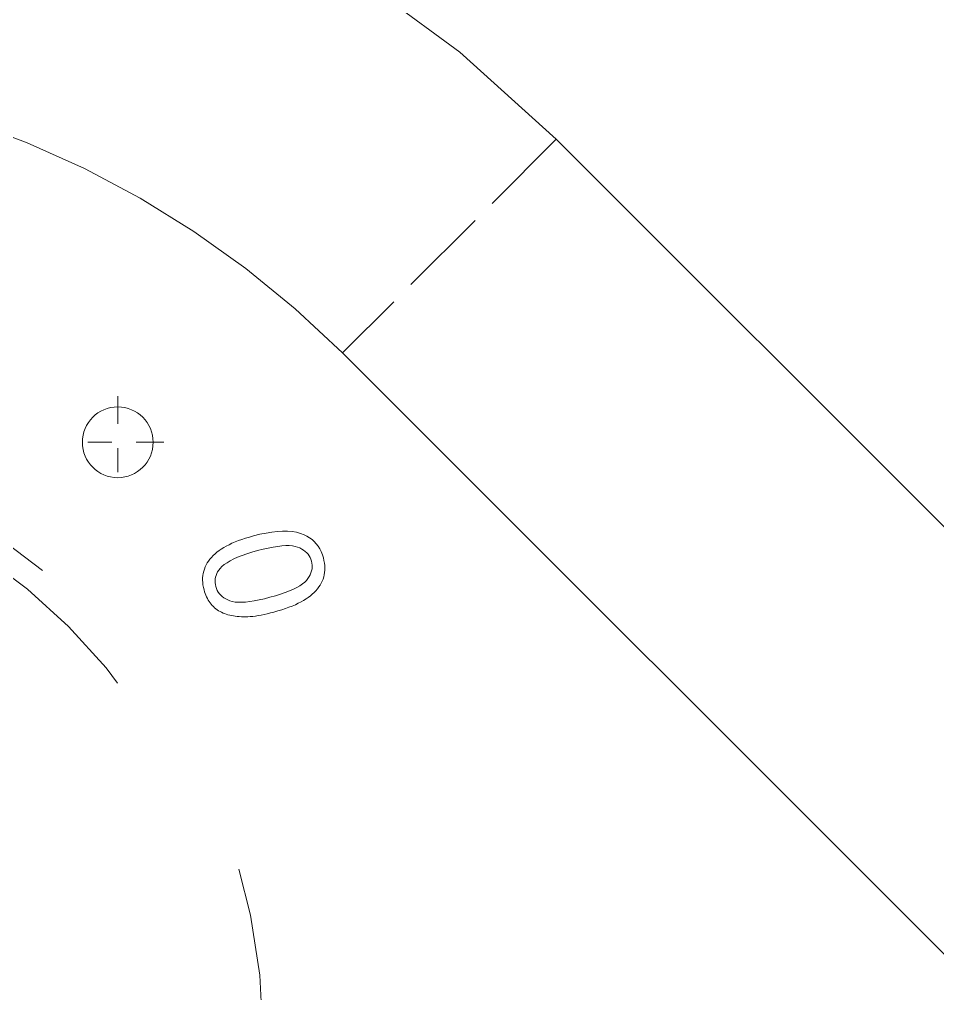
# Model space of a CAD drawing. Extents: x 23 to 587, y 4 to 413.
# Drawn here: x 221.905 to 225.698, y 101.995 to 106.023 of the extents above; entities that cross this region are included whole.
import ezdxf

# ---------------------------------------------------------------- set-up
doc = ezdxf.new("R2010")
doc.units = 0
doc.linetypes.add('DASHDOT', pattern=[18.5, 12, -3, 0.5, -3])
doc.linetypes.add('DASHED', pattern=[15, 12, -3])
doc.layers.get('0').update_dxf_attribs({"lineweight": 13})

# ---------------------------------------------------------------- blocks, each defined once
blk = doc.blocks.new('BLOCK404')
at = {"color": 7, "linetype": 'DASHDOT', "lineweight": 13, "ltscale": 0.0190216064453125}
for p, q in [((234.1900787353516, 98.2796630859375), (234.1900787353516, 97.518798828125)), ((234.5705108642578, 97.89923095703125), (233.8096466064453, 97.89923095703125))]:
    blk.add_line(p, q, dxfattribs=at)
blk = doc.blocks.new('BLOCK424')
at = {"color": 7, "linetype": 'DASHED', "lineweight": 13, "ltscale": 0.06250000000000051}
blk.add_line((237.8146515357464, 100.4055622911215), (236.04688458278, 98.63779533815512), dxfattribs=at)
at = {"color": 7, "linetype": 'DASHED', "lineweight": 13}
for p, q in [((237.8146515357463, 100.4055622911215), (259.3852132337233, 78.83500059314449)), ((236.04688458278, 98.63779533815512), (254.7037388322724, 79.98094108866269))]:
    blk.add_line(p, q, dxfattribs=at)
at = {"color": 7, "linetype": 'DASHED', "lineweight": 13, "ltscale": 0.001293063846307851}
blk.add_line((235.4159415486004, 97.1489827258853), (235.3652908748702, 97.13850742981882), dxfattribs=at)
at = {"color": 7, "linetype": 'DASHED', "lineweight": 13, "ltscale": 0.001218581991752057}
blk.add_line((235.4640605663087, 97.1567588076611), (235.4159415486004, 97.1489827258853), dxfattribs=at)
at = {"color": 7, "linetype": 'DASHED', "lineweight": 13, "ltscale": 0.001147132595049781}
blk.add_line((235.5096639004466, 97.16183788439918), (235.4640605663087, 97.1567588076611), dxfattribs=at)
at = {"color": 7, "linetype": 'DASHED', "lineweight": 13, "ltscale": 0.001078783048451833}
blk.add_line((235.5527528500883, 97.16415715233856), (235.5096639004466, 97.16183788439918), dxfattribs=at)
at = {"color": 7, "linetype": 'DASHED', "lineweight": 13, "ltscale": 0.00101458737671986}
blk.add_line((235.5933343290186, 97.16375262813625), (235.5527528500883, 97.16415715233856), dxfattribs=at)
at = {"color": 7, "linetype": 'DASHED', "lineweight": 13, "ltscale": 0.0009543982741108209}
blk.add_line((235.6313837036394, 97.16064669897246), (235.5933343290186, 97.16375262813627), dxfattribs=at)
at = {"color": 7, "linetype": 'DASHED', "lineweight": 13, "ltscale": 0.0009000998114783917}
blk.add_line((235.6669116362993, 97.1548111635296), (235.6313837036394, 97.16064669897246), dxfattribs=at)
at = {"color": 7, "linetype": 'DASHED', "lineweight": 13, "ltscale": 0.0008527631225174828}
blk.add_line((235.6999304252154, 97.1462503523811), (235.6669116362993, 97.1548111635296), dxfattribs=at)
at = {"color": 7, "linetype": 'DASHED', "lineweight": 13, "ltscale": 0.0007033133250015546}
blk.add_line((235.1598908531139, 97.07503522954589), (235.1340274751715, 97.06396612414345), dxfattribs=at)
at = {"color": 7, "linetype": 'DASHED', "lineweight": 13, "ltscale": 0.0007359027691383683}
blk.add_line((235.187292081886, 97.08578963695763), (235.1598908531139, 97.07503522954588), dxfattribs=at)
at = {"color": 7, "linetype": 'DASHED', "lineweight": 13, "ltscale": 0.00076823934828301}
blk.add_line((235.2162179716748, 97.09616266033188), (235.187292081886, 97.08578963695763), dxfattribs=at)
at = {"color": 7, "linetype": 'DASHED', "lineweight": 13, "ltscale": 0.0008012586056481474}
blk.add_line((235.2466517685929, 97.106212962325), (235.2162179716748, 97.09616266033191), dxfattribs=at)
at = {"color": 7, "linetype": 'DASHED', "lineweight": 13, "ltscale": 0.000835476063766322}
blk.add_line((235.2786304738053, 97.11591836380774), (235.2466517685929, 97.106212962325), dxfattribs=at)
at = {"color": 7, "linetype": 'DASHED', "lineweight": 13, "ltscale": 0.0008694234131019759}
blk.add_line((235.3121255578249, 97.12527329087942), (235.2786304738052, 97.11591836380774), dxfattribs=at)
at = {"color": 7, "linetype": 'DASHED', "lineweight": 13, "ltscale": 0.00136969279630498}
blk.add_line((235.3652908748702, 97.13850742981884), (235.3121255578249, 97.12527329087942), dxfattribs=at)
at = {"color": 7, "linetype": 'DASHED', "lineweight": 13, "ltscale": 0.0008129839428001583}
blk.add_line((235.7304268062449, 97.13495967613449), (235.6999304252154, 97.14625035238112), dxfattribs=at)
at = {"color": 7, "linetype": 'DASHED', "lineweight": 13, "ltscale": 0.000652468869467403}
blk.add_line((235.753885561149, 97.1235215023579), (235.7304268062449, 97.13495967613449), dxfattribs=at)
at = {"color": 7, "linetype": 'DASHED', "lineweight": 13, "ltscale": 0.0006364627640324096}
blk.add_line((235.7756640614082, 97.11033693992822), (235.753885561149, 97.12352150235792), dxfattribs=at)
at = {"color": 7, "linetype": 'DASHED', "lineweight": 13, "ltscale": 0.0006259160936180023}
blk.add_line((235.7957620482032, 97.09540695477122), (235.7756640614082, 97.1103369399282), dxfattribs=at)
at = {"color": 7, "linetype": 'DASHED', "lineweight": 13, "ltscale": 0.0006204596975211999}
blk.add_line((235.8141705322178, 97.0787612317686), (235.7957620482032, 97.09540695477122), dxfattribs=at)
at = {"color": 7, "linetype": 'DASHED', "lineweight": 13, "ltscale": 0.0006217256333190277}
blk.add_line((235.8309142164007, 97.06037326121749), (235.8141705322178, 97.07876123176858), dxfattribs=at)
at = {"color": 7, "linetype": 'DASHED', "lineweight": 13, "ltscale": 0.0005296462835001445}
blk.add_line((235.0101152861885, 96.98997614221727), (234.9939647083657, 96.97626486463312), dxfattribs=at)
at = {"color": 7, "linetype": 'DASHED', "lineweight": 13, "ltscale": 0.0005452196850812798}
blk.add_line((235.0274067193265, 97.00326634718314), (235.0101152861885, 96.98997614221727), dxfattribs=at)
at = {"color": 7, "linetype": 'DASHED', "lineweight": 13, "ltscale": 0.0005616079170565221}
blk.add_line((235.0458225870406, 97.01613107960699), (235.0274067193265, 97.00326634718314), dxfattribs=at)
at = {"color": 7, "linetype": 'DASHED', "lineweight": 13, "ltscale": 0.000584350229422417}
blk.add_line((235.0655930756612, 97.02859992416857), (235.0458225870405, 97.01613107960698), dxfattribs=at)
at = {"color": 7, "linetype": 'DASHED', "lineweight": 13, "ltscale": 0.0006125310629879531}
blk.add_line((235.086871212592, 97.0407470132748), (235.0655930756612, 97.02859992416856), dxfattribs=at)
at = {"color": 7, "linetype": 'DASHED', "lineweight": 13, "ltscale": 0.0006418190306660488}
blk.add_line((235.1096877923201, 97.05251537588443), (235.086871212592, 97.04074701327481), dxfattribs=at)
at = {"color": 7, "linetype": 'DASHED', "lineweight": 13, "ltscale": 0.0006724673769974187}
blk.add_line((235.1340274751715, 97.06396612414345), (235.10968779232, 97.05251537588443), dxfattribs=at)
at = {"color": 7, "linetype": 'DASHED', "lineweight": 13, "ltscale": 0.00111605383298717}
blk.add_line((235.2562858608943, 96.97704619813422), (235.2988781401461, 96.99041854277303), dxfattribs=at)
at = {"color": 7, "linetype": 'DASHED', "lineweight": 13, "ltscale": 0.001192582334945974}
blk.add_line((235.2988781401461, 96.99041854277303), (235.3447861919454, 97.00338214493419), dxfattribs=at)
at = {"color": 7, "linetype": 'DASHED', "lineweight": 13, "ltscale": 0.001190263019778302}
blk.add_line((235.3447861919454, 97.00338214493419), (235.3909208789847, 97.01514447216098), dxfattribs=at)
at = {"color": 7, "linetype": 'DASHED', "lineweight": 13, "ltscale": 0.001108254036761638}
blk.add_line((235.3909208789847, 97.01514447216098), (235.4341578745245, 97.02492840964507), dxfattribs=at)
at = {"color": 7, "linetype": 'DASHED', "lineweight": 13, "ltscale": 0.001027905460451167}
blk.add_line((235.4341578745244, 97.02492840964507), (235.4745188400559, 97.03277289040338), dxfattribs=at)
at = {"color": 7, "linetype": 'DASHED', "lineweight": 13, "ltscale": 0.0009483614764426369}
blk.add_line((235.4745188400559, 97.03277289040341), (235.5119960853372, 97.03864479555637), dxfattribs=at)
at = {"color": 7, "linetype": 'DASHED', "lineweight": 13, "ltscale": 0.0008703185910911803}
blk.add_line((235.5119960853372, 97.03864479555637), (235.5465898691874, 97.0425431591782), dxfattribs=at)
at = {"color": 7, "linetype": 'DASHED', "lineweight": 13, "ltscale": 0.0007942121855173904}
blk.add_line((235.5465898691874, 97.04254315917821), (235.5782999327874, 97.04446894719472), dxfattribs=at)
at = {"color": 7, "linetype": 'DASHED', "lineweight": 13, "ltscale": 0.0007206725539386489}
blk.add_line((235.5782999327874, 97.0444689471947), (235.6071267937753, 97.04442022775419), dxfattribs=at)
at = {"color": 7, "linetype": 'DASHED', "lineweight": 13, "ltscale": 0.0006506401160577681}
blk.add_line((235.6071267937753, 97.04442022775419), (235.63307640001, 97.0424327586947), dxfattribs=at)
at = {"color": 7, "linetype": 'DASHED', "lineweight": 13, "ltscale": 0.0005847538028952604}
blk.add_line((235.63307640001, 97.0424327586947), (235.6561280559262, 97.03846786581835), dxfattribs=at)
at = {"color": 7, "linetype": 'DASHED', "lineweight": 13, "ltscale": 0.000525628766930473}
blk.add_line((235.6561280559262, 97.03846786581835), (235.6762972163371, 97.03252969022986), dxfattribs=at)
at = {"color": 7, "linetype": 'DASHED', "lineweight": 13, "ltscale": 0.000486451159546721}
blk.add_line((235.6762972163371, 97.03252969022986), (235.6943053979601, 97.02515941454772), dxfattribs=at)
at = {"color": 7, "linetype": 'DASHED', "lineweight": 13, "ltscale": 0.0004641730718443858}
blk.add_line((235.6943053979601, 97.0251594145477), (235.7108873036809, 97.01680650920467), dxfattribs=at)
at = {"color": 7, "linetype": 'DASHED', "lineweight": 13, "ltscale": 0.0004435931046589682}
blk.add_line((235.7108873036808, 97.01680650920468), (235.7260336110345, 97.00756372166245), dxfattribs=at)
at = {"color": 7, "linetype": 'DASHED', "lineweight": 13, "ltscale": 0.000427500913740923}
blk.add_line((235.7260336110345, 97.00756372166246), (235.7397369629276, 96.99733487046147), dxfattribs=at)
at = {"color": 7, "linetype": 'DASHED', "lineweight": 13, "ltscale": 0.0004146033782431579}
blk.add_line((235.7397369629276, 96.99733487046147), (235.752013964589, 96.98618548625389), dxfattribs=at)
at = {"color": 7, "linetype": 'DASHED', "lineweight": 13, "ltscale": 0.000406198025136046}
blk.add_line((235.752013964589, 96.9861854862539), (235.7628547351059, 96.97408289844802), dxfattribs=at)
at = {"color": 7, "linetype": 'DASHED', "lineweight": 13, "ltscale": 0.0006284674041862971}
blk.add_line((235.8459619323061, 97.04023572683444), (235.8309142164007, 97.06037326121749), dxfattribs=at)
at = {"color": 7, "linetype": 'DASHED', "lineweight": 13, "ltscale": 0.0006404293115760943}
blk.add_line((235.8593356002445, 97.01838659571041), (235.8459619323061, 97.04023572683445), dxfattribs=at)
at = {"color": 7, "linetype": 'DASHED', "lineweight": 13, "ltscale": 0.0006583523315828734}
blk.add_line((235.8710290135377, 96.99479107593328), (235.8593356002444, 97.01838659571041), dxfattribs=at)
at = {"color": 7, "linetype": 'DASHED', "lineweight": 13, "ltscale": 0.0006811853317930578}
blk.add_line((235.8810419133669, 96.96945013342885), (235.8710290135377, 96.99479107593326), dxfattribs=at)
at = {"color": 7, "linetype": 'DASHED', "lineweight": 13, "ltscale": 0.0004752983674748002}
blk.add_line((234.9407495525331, 96.91711115503921), (234.9302977888798, 96.90122989886933), dxfattribs=at)
at = {"color": 7, "linetype": 'DASHED', "lineweight": 13, "ltscale": 0.0004825950735346661}
blk.add_line((234.9523492289663, 96.93254113607118), (234.9407495525332, 96.9171111550392), dxfattribs=at)
at = {"color": 7, "linetype": 'DASHED', "lineweight": 13, "ltscale": 0.0004918179776356765}
blk.add_line((234.9650735987946, 96.94754467863527), (234.9523492289663, 96.93254113607117), dxfattribs=at)
at = {"color": 7, "linetype": 'DASHED', "lineweight": 13, "ltscale": 0.0005033948034338413}
blk.add_line((234.9789527951874, 96.9621329627184), (234.9650735987946, 96.94754467863525), dxfattribs=at)
at = {"color": 7, "linetype": 'DASHED', "lineweight": 13, "ltscale": 0.000515429547198871}
blk.add_line((234.9939647083657, 96.97626486463311), (234.9789527951874, 96.9621329627184), dxfattribs=at)
at = {"color": 7, "linetype": 'DASHED', "lineweight": 13, "ltscale": 0.0007566206401651594}
blk.add_line((235.0931213812475, 96.90375477876213), (235.1191019463252, 96.91927798420565), dxfattribs=at)
at = {"color": 7, "linetype": 'DASHED', "lineweight": 13, "ltscale": 0.0008242395332224049}
blk.add_line((235.1191019463252, 96.91927798420565), (235.1484299750132, 96.93433985747149), dxfattribs=at)
at = {"color": 7, "linetype": 'DASHED', "lineweight": 13, "ltscale": 0.0008941809555392842}
blk.add_line((235.1484299750132, 96.93433985747149), (235.1810587697233, 96.9489910378256), dxfattribs=at)
at = {"color": 7, "linetype": 'DASHED', "lineweight": 13, "ltscale": 0.0009665909075205271}
blk.add_line((235.1810587697233, 96.94899103782562), (235.2170028193428, 96.9632354075538), dxfattribs=at)
at = {"color": 7, "linetype": 'DASHED', "lineweight": 13, "ltscale": 0.001041001708091598}
blk.add_line((235.2170028193428, 96.96323540755378), (235.2562858608943, 96.97704619813419), dxfattribs=at)
at = {"color": 7, "linetype": 'DASHED', "lineweight": 13, "ltscale": 0.0004022762374902413}
blk.add_line((235.7628547351059, 96.97408289844802), (235.7722612063301, 96.96102762468192), dxfattribs=at)
at = {"color": 7, "linetype": 'DASHED', "lineweight": 13, "ltscale": 0.0004022091899744059}
blk.add_line((235.7722612063301, 96.9610276246819), (235.7802246477644, 96.94704838391131), dxfattribs=at)
at = {"color": 7, "linetype": 'DASHED', "lineweight": 13, "ltscale": 0.0004074211963689151}
blk.add_line((235.7802246477644, 96.94704838391131), (235.7867528239801, 96.93211619836138), dxfattribs=at)
at = {"color": 7, "linetype": 'DASHED', "lineweight": 13, "ltscale": 0.0004162915932660212}
blk.add_line((235.7867528239801, 96.93211619836138), (235.7918389363317, 96.91626030462608), dxfattribs=at)
at = {"color": 7, "linetype": 'DASHED', "lineweight": 13, "ltscale": 0.0004170656797804206}
blk.add_line((235.7918389363317, 96.91626030462606), (235.7953702040868, 96.89995569797509), dxfattribs=at)
at = {"color": 7, "linetype": 'DASHED', "lineweight": 13, "ltscale": 0.000707724994700619}
blk.add_line((235.8893655692346, 96.94239248715294), (235.8810419133668, 96.96945013342886), dxfattribs=at)
at = {"color": 7, "linetype": 'DASHED', "lineweight": 13, "ltscale": 0.0005396050644926914}
blk.add_line((235.8943751230851, 96.92139767419306), (235.8893655692346, 96.94239248715294), dxfattribs=at)
at = {"color": 7, "linetype": 'DASHED', "lineweight": 13, "ltscale": 0.0005229754033416036}
blk.add_line((235.8980602585487, 96.90080580656004), (235.8943751230851, 96.92139767419306), dxfattribs=at)
at = {"color": 7, "linetype": 'DASHED', "lineweight": 13, "ltscale": 0.0004615559398653992}
blk.add_line((234.9002347646425, 96.83349396983078), (234.8959474285715, 96.81553643752775), dxfattribs=at)
at = {"color": 7, "linetype": 'DASHED', "lineweight": 13, "ltscale": 0.0004609388577945225}
blk.add_line((234.9058622327327, 96.85105173198588), (234.9002347646426, 96.83349396983078), dxfattribs=at)
at = {"color": 7, "linetype": 'DASHED', "lineweight": 13, "ltscale": 0.0004624866356174388}
blk.add_line((234.9127989232155, 96.86820144178357), (234.9058622327327, 96.85105173198589), dxfattribs=at)
at = {"color": 7, "linetype": 'DASHED', "lineweight": 13, "ltscale": 0.0004655706263552327}
blk.add_line((234.9209856557967, 96.88492827718791), (234.9127989232155, 96.86820144178357), dxfattribs=at)
at = {"color": 7, "linetype": 'DASHED', "lineweight": 13, "ltscale": 0.000469347081061032}
blk.add_line((234.9302977888798, 96.90122989886933), (234.9209856557967, 96.88492827718792), dxfattribs=at)
at = {"color": 7, "linetype": 'DASHED', "lineweight": 13, "ltscale": 0.0003991135991168643}
blk.add_line((235.0084138723528, 96.81303568400332), (235.0157331946561, 96.8272235021943), dxfattribs=at)
at = {"color": 7, "linetype": 'DASHED', "lineweight": 13, "ltscale": 0.0004120396218811613}
blk.add_line((235.0157331946561, 96.8272235021943), (235.0246193455641, 96.84110438696587), dxfattribs=at)
at = {"color": 7, "linetype": 'DASHED', "lineweight": 13, "ltscale": 0.0004287994067735341}
blk.add_line((235.0246193455641, 96.84110438696587), (235.035065267612, 96.85470854083769), dxfattribs=at)
at = {"color": 7, "linetype": 'DASHED', "lineweight": 13, "ltscale": 0.0005799757893662184}
blk.add_line((235.035065267612, 96.85470854083769), (235.0510908198261, 96.87148282896663), dxfattribs=at)
at = {"color": 7, "linetype": 'DASHED', "lineweight": 13, "ltscale": 0.0006337749822494161}
blk.add_line((235.0510908198261, 96.87148282896663), (235.070447340582, 96.88785348164842), dxfattribs=at)
at = {"color": 7, "linetype": 'DASHED', "lineweight": 13, "ltscale": 0.0006923525881004546}
blk.add_line((235.070447340582, 96.88785348164842), (235.0931213812475, 96.90375477876213), dxfattribs=at)
at = {"color": 7, "linetype": 'DASHED', "lineweight": 13, "ltscale": 0.0004149886481886806}
blk.add_line((235.7922234835544, 96.83576605782274), (235.7871367437434, 96.81996510838623), dxfattribs=at)
at = {"color": 7, "linetype": 'DASHED', "lineweight": 13, "ltscale": 0.0004065486717484864}
blk.add_line((235.7955905160164, 96.85167561496304), (235.7922234835544, 96.83576605782274), dxfattribs=at)
at = {"color": 7, "linetype": 'DASHED', "lineweight": 13, "ltscale": 0.0004074775338894655}
blk.add_line((235.7953702040868, 96.89995569797509), (235.7971682415312, 96.88375607556134), dxfattribs=at)
at = {"color": 7, "linetype": 'DASHED', "lineweight": 13, "ltscale": 0.0004018421596218396}
blk.add_line((235.7972458645196, 96.86766383610649), (235.7955905160164, 96.85167561496303), dxfattribs=at)
at = {"color": 7, "linetype": 'DASHED', "lineweight": 13, "ltscale": 0.0004023106666499716}
blk.add_line((235.7971682415311, 96.88375607556134), (235.7972458645196, 96.86766383610649), dxfattribs=at)
at = {"color": 7, "linetype": 'DASHED', "lineweight": 13, "ltscale": 0.0005073703190214133}
blk.add_line((235.9004126934159, 96.88064779388037), (235.8980602585487, 96.90080580656004), dxfattribs=at)
at = {"color": 7, "linetype": 'DASHED', "lineweight": 13, "ltscale": 0.0004734253432428797}
blk.add_line((235.8994323983297, 96.8227575112973), (235.9010915188628, 96.8416217051061), dxfattribs=at)
at = {"color": 7, "linetype": 'DASHED', "lineweight": 13, "ltscale": 0.0004938897580682274}
blk.add_line((235.9014184564375, 96.86091782201663), (235.9004126934159, 96.88064779388037), dxfattribs=at)
at = {"color": 7, "linetype": 'DASHED', "lineweight": 13, "ltscale": 0.0004824721598204965}
blk.add_line((235.9010915188628, 96.84162170510609), (235.9014184564375, 96.86091782201663), dxfattribs=at)
at = {"color": 7, "linetype": 'DASHED', "lineweight": 13, "ltscale": 0.0004807928933026609}
blk.add_line((234.8913318558514, 96.77834559207537), (234.8910190740156, 96.7591164200307), dxfattribs=at)
at = {"color": 7, "linetype": 'DASHED', "lineweight": 13, "ltscale": 0.0004914837872453256}
blk.add_line((234.8910190740156, 96.75911642003068), (234.8920300034598, 96.7394830779143), dxfattribs=at)
at = {"color": 7, "linetype": 'DASHED', "lineweight": 13, "ltscale": 0.0004717357483265589}
blk.add_line((234.8929777865715, 96.7971430998374), (234.8913318558514, 96.77834559207537), dxfattribs=at)
at = {"color": 7, "linetype": 'DASHED', "lineweight": 13, "ltscale": 0.0004657880721146133}
blk.add_line((234.8959474285715, 96.81553643752775), (234.8929777865715, 96.79714309983743), dxfattribs=at)
at = {"color": 7, "linetype": 'DASHED', "lineweight": 13, "ltscale": 0.000384224117540405}
blk.add_line((234.994714671415, 96.75344351601404), (234.9958040136138, 96.76877382617312), dxfattribs=at)
at = {"color": 7, "linetype": 'DASHED', "lineweight": 13, "ltscale": 0.0003911376332257478}
blk.add_line((234.9951924166397, 96.73780530650971), (234.994714671415, 96.75344351601403), dxfattribs=at)
at = {"color": 7, "linetype": 'DASHED', "lineweight": 13, "ltscale": 0.0003819536506561033}
blk.add_line((234.9958040136137, 96.76877382617312), (234.9984376721393, 96.78382326432774), dxfattribs=at)
at = {"color": 7, "linetype": 'DASHED', "lineweight": 13, "ltscale": 0.0003832437907204862}
blk.add_line((234.9984376721393, 96.78382326432774), (235.0026391251953, 96.79856602788209), dxfattribs=at)
at = {"color": 7, "linetype": 'DASHED', "lineweight": 13, "ltscale": 0.0003894857611316737}
blk.add_line((235.0026391251953, 96.7985660278821), (235.0084138723528, 96.81303568400331), dxfattribs=at)
at = {"color": 7, "linetype": 'DASHED', "lineweight": 13, "ltscale": 0.0005265071521358263}
blk.add_line((235.7495950367341, 96.75768029611368), (235.7350311402996, 96.74246751955434), dxfattribs=at)
at = {"color": 7, "linetype": 'DASHED', "lineweight": 13, "ltscale": 0.0004881541265320356}
blk.add_line((235.7615573056654, 96.77311322338025), (235.7495950367341, 96.75768029611368), dxfattribs=at)
at = {"color": 7, "linetype": 'DASHED', "lineweight": 13, "ltscale": 0.0004647978707189518}
blk.add_line((235.7718081494569, 96.78862384872423), (235.7615573056654, 96.77311322338025), dxfattribs=at)
at = {"color": 7, "linetype": 'DASHED', "lineweight": 13, "ltscale": 0.0004449121914773423}
blk.add_line((235.7803395447184, 96.8042421158462), (235.7718081494569, 96.78862384872423), dxfattribs=at)
at = {"color": 7, "linetype": 'DASHED', "lineweight": 13, "ltscale": 0.0004282335876885173}
blk.add_line((235.7871367437434, 96.81996510838623), (235.7803395447184, 96.80424211584618), dxfattribs=at)
at = {"color": 7, "linetype": 'DASHED', "lineweight": 13, "ltscale": 0.000466590589409058}
blk.add_line((235.8711759865384, 96.73477943347294), (235.8794226065208, 96.7515223156581), dxfattribs=at)
at = {"color": 7, "linetype": 'DASHED', "lineweight": 13, "ltscale": 0.0004634064765405372}
blk.add_line((235.8794226065208, 96.75152231565808), (235.886418218479, 96.76868781341751), dxfattribs=at)
at = {"color": 7, "linetype": 'DASHED', "lineweight": 13, "ltscale": 0.0004624032033832844}
blk.add_line((235.8864182184791, 96.76868781341753), (235.8920956187283, 96.7862910484159), dxfattribs=at)
at = {"color": 7, "linetype": 'DASHED', "lineweight": 13, "ltscale": 0.0004636014694766823}
blk.add_line((235.8920956187283, 96.7862910484159), (235.896426347132, 96.8043223242303), dxfattribs=at)
at = {"color": 7, "linetype": 'DASHED', "lineweight": 13, "ltscale": 0.0004669665847245893}
blk.add_line((235.896426347132, 96.80432232423028), (235.8994323983297, 96.8227575112973), dxfattribs=at)
at = {"color": 7, "linetype": 'DASHED', "lineweight": 13, "ltscale": 0.0005043192949407116}
blk.add_line((234.8920300034598, 96.7394830779143), (234.8943665760357, 96.7194460833643), dxfattribs=at)
at = {"color": 7, "linetype": 'DASHED', "lineweight": 13, "ltscale": 0.0005199114954741215}
blk.add_line((234.8943665760358, 96.71944608336432), (234.8980198767568, 96.69897302460791), dxfattribs=at)
at = {"color": 7, "linetype": 'DASHED', "lineweight": 13, "ltscale": 0.0005365459649452444}
blk.add_line((234.8980198767568, 96.69897302460791), (234.9030123435712, 96.67809993688459), dxfattribs=at)
at = {"color": 7, "linetype": 'DASHED', "lineweight": 13, "ltscale": 0.0003975804949956773}
blk.add_line((234.9030123435712, 96.67809993688459), (234.9074366626527, 96.66282453834097), dxfattribs=at)
at = {"color": 7, "linetype": 'DASHED', "lineweight": 13, "ltscale": 0.0004003027424640586}
blk.add_line((234.9972363985015, 96.72192419209203), (234.9951924166397, 96.73780530650971), dxfattribs=at)
at = {"color": 7, "linetype": 'DASHED', "lineweight": 13, "ltscale": 0.000414662611347915}
blk.add_line((235.0008327200804, 96.70573226196926), (234.9972363985015, 96.72192419209203), dxfattribs=at)
at = {"color": 7, "linetype": 'DASHED', "lineweight": 13, "ltscale": 0.0004231574123481795}
blk.add_line((235.0059890417436, 96.68961047981263), (235.0008327200804, 96.70573226196926), dxfattribs=at)
at = {"color": 7, "linetype": 'DASHED', "lineweight": 13, "ltscale": 0.0004133982076951399}
blk.add_line((235.012565880919, 96.67443872607542), (235.0059890417436, 96.68961047981263), dxfattribs=at)
at = {"color": 7, "linetype": 'DASHED', "lineweight": 13, "ltscale": 0.0004072934791097313}
blk.add_line((235.0205702207415, 96.66024889489228), (235.012565880919, 96.67443872607544), dxfattribs=at)
at = {"color": 7, "linetype": 'DASHED', "lineweight": 13, "ltscale": 0.0009468229127585451}
blk.add_line((235.6103111801025, 96.67025193207868), (235.5749791272689, 96.6566136093241), dxfattribs=at)
at = {"color": 7, "linetype": 'DASHED', "lineweight": 13, "ltscale": 0.0008691814496973628}
blk.add_line((235.6421750249527, 96.68416083639798), (235.6103111801025, 96.67025193207868), dxfattribs=at)
at = {"color": 7, "linetype": 'DASHED', "lineweight": 13, "ltscale": 0.0007938447494633769}
blk.add_line((235.6705851507068, 96.69834420456773), (235.6421750249527, 96.684160836398), dxfattribs=at)
at = {"color": 7, "linetype": 'DASHED', "lineweight": 13, "ltscale": 0.0007204710928441534}
blk.add_line((235.6955336083038, 96.71276988363418), (235.6705851507068, 96.69834420456773), dxfattribs=at)
at = {"color": 7, "linetype": 'DASHED', "lineweight": 13, "ltscale": 0.0006509212668397337}
blk.add_line((235.717005834527, 96.72749608796599), (235.6955336083038, 96.7127698836342), dxfattribs=at)
at = {"color": 7, "linetype": 'DASHED', "lineweight": 13, "ltscale": 0.0005857982865282214}
blk.add_line((235.7350311402995, 96.74246751955437), (235.717005834527, 96.72749608796599), dxfattribs=at)
at = {"color": 7, "linetype": 'DASHED', "lineweight": 13, "ltscale": 0.000502908899553558}
blk.add_line((235.8129635056328, 96.65766740613722), (235.8268732376937, 96.67219968510486), dxfattribs=at)
at = {"color": 7, "linetype": 'DASHED', "lineweight": 13, "ltscale": 0.0004923381466278332}
blk.add_line((235.8268732376938, 96.67219968510486), (235.8396498046814, 96.68718615557023), dxfattribs=at)
at = {"color": 7, "linetype": 'DASHED', "lineweight": 13, "ltscale": 0.0004834812903565478}
blk.add_line((235.8396498046814, 96.68718615557023), (235.8512929477767, 96.70262778345923), dxfattribs=at)
at = {"color": 7, "linetype": 'DASHED', "lineweight": 13, "ltscale": 0.0004756445101127529}
blk.add_line((235.8512929477767, 96.70262778345923), (235.8617971674085, 96.7184910016046), dxfattribs=at)
at = {"color": 7, "linetype": 'DASHED', "lineweight": 13, "ltscale": 0.0004698904533243302}
blk.add_line((235.8617971674085, 96.7184910016046), (235.8711759865384, 96.73477943347294), dxfattribs=at)
at = {"color": 7, "linetype": 'DASHED', "lineweight": 13, "ltscale": 0.0003883438698487472}
blk.add_line((234.9074366626527, 96.66282453834097), (234.9123928438412, 96.64810265646312), dxfattribs=at)
at = {"color": 7, "linetype": 'DASHED', "lineweight": 13, "ltscale": 0.0003798074553309987}
blk.add_line((234.9123928438412, 96.64810265646312), (234.9178644663977, 96.63392989132714), dxfattribs=at)
at = {"color": 7, "linetype": 'DASHED', "lineweight": 13, "ltscale": 0.0003720935341097061}
blk.add_line((234.9178644663976, 96.63392989132714), (234.9238679510611, 96.62031064285677), dxfattribs=at)
at = {"color": 7, "linetype": 'DASHED', "lineweight": 13, "ltscale": 0.0003659249684015684}
blk.add_line((234.9238679510611, 96.62031064285677), (234.9303951593018, 96.60720960150192), dxfattribs=at)
at = {"color": 7, "linetype": 'DASHED', "lineweight": 13, "ltscale": 0.0003590726606486853}
blk.add_line((234.9303951593018, 96.60720960150192), (234.937430751446, 96.59468787940861), dxfattribs=at)
at = {"color": 7, "linetype": 'DASHED', "lineweight": 13, "ltscale": 0.0003539988568127612}
blk.add_line((234.9374307514459, 96.59468787940861), (234.944998205697, 96.58271967398102), dxfattribs=at)
at = {"color": 7, "linetype": 'DASHED', "lineweight": 13, "ltscale": 0.0004056997604451137}
blk.add_line((235.0300015435732, 96.64704291811489), (235.0205702207415, 96.66024889489228), dxfattribs=at)
at = {"color": 7, "linetype": 'DASHED', "lineweight": 13, "ltscale": 0.000409278849013304}
blk.add_line((235.0408529356292, 96.63478477908626), (235.0300015435732, 96.64704291811489), dxfattribs=at)
at = {"color": 7, "linetype": 'DASHED', "lineweight": 13, "ltscale": 0.0004165198824783717}
blk.add_line((235.0531158558812, 96.62350635335862), (235.0408529356292, 96.63478477908627), dxfattribs=at)
at = {"color": 7, "linetype": 'DASHED', "lineweight": 13, "ltscale": 0.0004286361627310431}
blk.add_line((235.0667998112834, 96.61317602419872), (235.0531158558812, 96.62350635335862), dxfattribs=at)
at = {"color": 7, "linetype": 'DASHED', "lineweight": 13, "ltscale": 0.0004441795083342507}
blk.add_line((235.0819097837688, 96.60382929062557), (235.0667998112834, 96.61317602419872), dxfattribs=at)
at = {"color": 7, "linetype": 'DASHED', "lineweight": 13, "ltscale": 0.0004638346957708689}
blk.add_line((235.0984559873987, 96.59543576065069), (235.0819097837688, 96.60382929062557), dxfattribs=at)
at = {"color": 7, "linetype": 'DASHED', "lineweight": 13, "ltscale": 0.0004854113217144564}
blk.add_line((235.1163987820493, 96.58801587102049), (235.0984559873987, 96.59543576065069), dxfattribs=at)
at = {"color": 7, "linetype": 'DASHED', "lineweight": 13, "ltscale": 0.0005242433988634807}
blk.add_line((235.1365154864819, 96.58209573345653), (235.1163987820493, 96.5880158710205), dxfattribs=at)
at = {"color": 7, "linetype": 'DASHED', "lineweight": 13, "ltscale": 0.0009498805194604035}
blk.add_line((235.318198371534, 96.5878094131931), (235.2806619459583, 96.58192268600419), dxfattribs=at)
at = {"color": 7, "linetype": 'DASHED', "lineweight": 13, "ltscale": 0.001029853346659647}
blk.add_line((235.3586405119996, 96.59564458642402), (235.318198371534, 96.58780941319307), dxfattribs=at)
at = {"color": 7, "linetype": 'DASHED', "lineweight": 13, "ltscale": 0.001111271626618146}
blk.add_line((235.4019873270998, 96.60549004353223), (235.3586405119996, 96.59564458642402), dxfattribs=at)
at = {"color": 7, "linetype": 'DASHED', "lineweight": 13, "ltscale": 0.001193338096476075}
blk.add_line((235.4482410818347, 96.61728323957578), (235.4019873270998, 96.60549004353226), dxfattribs=at)
at = {"color": 7, "linetype": 'DASHED', "lineweight": 13, "ltscale": 0.001186838578957879}
blk.add_line((235.4939434657626, 96.630129616626), (235.4482410818347, 96.61728323957578), dxfattribs=at)
at = {"color": 7, "linetype": 'DASHED', "lineweight": 13, "ltscale": 0.001105950582642811}
blk.add_line((235.5361998951655, 96.6432214797519), (235.4939434657626, 96.630129616626), dxfattribs=at)
at = {"color": 7, "linetype": 'DASHED', "lineweight": 13, "ltscale": 0.00102566380243638}
blk.add_line((235.5749791272689, 96.6566136093241), (235.5361998951655, 96.6432214797519), dxfattribs=at)
at = {"color": 7, "linetype": 'DASHED', "lineweight": 13, "ltscale": 0.0006112004131225197}
blk.add_line((235.7049438949607, 96.57937305844695), (235.726215899543, 96.59142325898682), dxfattribs=at)
at = {"color": 7, "linetype": 'DASHED', "lineweight": 13, "ltscale": 0.0005831667525232468}
blk.add_line((235.726215899543, 96.59142325898684), (235.7459719736057, 96.60382612460843), dxfattribs=at)
at = {"color": 7, "linetype": 'DASHED', "lineweight": 13, "ltscale": 0.0005614661371137335}
blk.add_line((235.7459719736057, 96.60382612460843), (235.7644190840948, 96.61663607666158), dxfattribs=at)
at = {"color": 7, "linetype": 'DASHED', "lineweight": 13, "ltscale": 0.0005449603982172652}
blk.add_line((235.7644190840948, 96.61663607666159), (235.7817398281561, 96.6298709836187), dxfattribs=at)
at = {"color": 7, "linetype": 'DASHED', "lineweight": 13, "ltscale": 0.0005296995876204198}
blk.add_line((235.7817398281561, 96.6298709836187), (235.7979148501084, 96.64355671742598), dxfattribs=at)
at = {"color": 7, "linetype": 'DASHED', "lineweight": 13, "ltscale": 0.0005157358632322976}
blk.add_line((235.7979148501084, 96.64355671742598), (235.8129635056328, 96.65766740613722), dxfattribs=at)
at = {"color": 7, "linetype": 'DASHED', "lineweight": 13, "ltscale": 0.0003499114334363436}
blk.add_line((234.944998205697, 96.582719673981), (234.9530958490224, 96.57130350165515), dxfattribs=at)
at = {"color": 7, "linetype": 'DASHED', "lineweight": 13, "ltscale": 0.0003473692352890741}
blk.add_line((234.9530958490224, 96.57130350165514), (234.9617186301388, 96.56040798593443), dxfattribs=at)
at = {"color": 7, "linetype": 'DASHED', "lineweight": 13, "ltscale": 0.000344432905293707}
blk.add_line((234.9617186301388, 96.56040798593443), (234.9708490880517, 96.55009056473048), dxfattribs=at)
at = {"color": 7, "linetype": 'DASHED', "lineweight": 13, "ltscale": 0.0003430317487123829}
blk.add_line((234.9708490880517, 96.55009056473048), (234.9804814643709, 96.54031863680177), dxfattribs=at)
at = {"color": 7, "linetype": 'DASHED', "lineweight": 13, "ltscale": 0.000341175014655119}
blk.add_line((234.980481464371, 96.54031863680177), (234.9905490730498, 96.53110539196138), dxfattribs=at)
at = {"color": 7, "linetype": 'DASHED', "lineweight": 13, "ltscale": 0.0003402161996429119}
blk.add_line((234.9905490730499, 96.53110539196136), (235.0010509481625, 96.52245057139022), dxfattribs=at)
at = {"color": 7, "linetype": 'DASHED', "lineweight": 13, "ltscale": 0.0003410309553394882}
blk.add_line((235.0010509481625, 96.52245057139022), (235.0120105679125, 96.51432837249244), dxfattribs=at)
at = {"color": 7, "linetype": 'DASHED', "lineweight": 13, "ltscale": 0.0003415476705373445}
blk.add_line((235.0120105679125, 96.51432837249241), (235.0234106607743, 96.50679938977605), dxfattribs=at)
at = {"color": 7, "linetype": 'DASHED', "lineweight": 13, "ltscale": 0.0003439545482321291}
blk.add_line((235.0234106607743, 96.50679938977605), (235.0352549753118, 96.49979940526642), dxfattribs=at)
at = {"color": 7, "linetype": 'DASHED', "lineweight": 13, "ltscale": 0.0005840501353698739}
blk.add_line((235.1595371986975, 96.57812281718978), (235.1365154864819, 96.58209573345653), dxfattribs=at)
at = {"color": 7, "linetype": 'DASHED', "lineweight": 13, "ltscale": 0.00065019051534911}
blk.add_line((235.1854658505478, 96.57609763985829), (235.1595371986974, 96.57812281718978), dxfattribs=at)
at = {"color": 7, "linetype": 'DASHED', "lineweight": 13, "ltscale": 0.0007204710928459688}
blk.add_line((235.2142846881453, 96.57607886411841), (235.1854658505478, 96.57609763985829), dxfattribs=at)
at = {"color": 7, "linetype": 'DASHED', "lineweight": 13, "ltscale": 0.0007949715757505917}
blk.add_line((235.246024695446, 96.57801267552531), (235.2142846881453, 96.57607886411841), dxfattribs=at)
at = {"color": 7, "linetype": 'DASHED', "lineweight": 13, "ltscale": 0.0008714310446755848}
blk.add_line((235.2806619459583, 96.58192268600419), (235.2460246954459, 96.57801267552531), dxfattribs=at)
at = {"color": 7, "linetype": 'DASHED', "lineweight": 13, "ltscale": 0.0008629158856012667}
blk.add_line((235.4809014571363, 96.49539305955636), (235.5141534238314, 96.50465074997572), dxfattribs=at)
at = {"color": 7, "linetype": 'DASHED', "lineweight": 13, "ltscale": 0.0008297791622627976}
blk.add_line((235.5141534238314, 96.50465074997571), (235.5459118979554, 96.51429714071612), dxfattribs=at)
at = {"color": 7, "linetype": 'DASHED', "lineweight": 13, "ltscale": 0.0007962490196224865}
blk.add_line((235.5459118979554, 96.51429714071612), (235.5761612402054, 96.52426695994448), dxfattribs=at)
at = {"color": 7, "linetype": 'DASHED', "lineweight": 13, "ltscale": 0.0007636550963937488}
blk.add_line((235.5761612402054, 96.52426695994448), (235.6049093996421, 96.53459236061447), dxfattribs=at)
at = {"color": 7, "linetype": 'DASHED', "lineweight": 13, "ltscale": 0.0007320399690254445}
blk.add_line((235.6049093996421, 96.53459236061447), (235.6321718310791, 96.54527748383073), dxfattribs=at)
at = {"color": 7, "linetype": 'DASHED', "lineweight": 13, "ltscale": 0.0007001877645495022}
blk.add_line((235.6321718310791, 96.54527748383073), (235.657925130642, 96.55628603553491), dxfattribs=at)
at = {"color": 7, "linetype": 'DASHED', "lineweight": 13, "ltscale": 0.00066995489120633}
blk.add_line((235.657925130642, 96.55628603553491), (235.682192961024, 96.56765334385959), dxfattribs=at)
at = {"color": 7, "linetype": 'DASHED', "lineweight": 13, "ltscale": 0.0006398030483082323}
blk.add_line((235.682192961024, 96.5676533438596), (235.7049438949607, 96.57937305844695), dxfattribs=at)
at = {"color": 7, "linetype": 'DASHED', "lineweight": 13, "ltscale": 0.0003469009810095248}
blk.add_line((235.0352549753118, 96.49979940526642), (235.0475477863515, 96.4933626932375), dxfattribs=at)
at = {"color": 7, "linetype": 'DASHED', "lineweight": 13, "ltscale": 0.0003499958464028731}
blk.add_line((235.0475477863515, 96.4933626932375), (235.0602670992536, 96.48751338325268), dxfattribs=at)
at = {"color": 7, "linetype": 'DASHED', "lineweight": 13, "ltscale": 0.0003556870411607184}
blk.add_line((235.0602670992536, 96.48751338325266), (235.0734526284712, 96.48216894191128), dxfattribs=at)
at = {"color": 7, "linetype": 'DASHED', "lineweight": 13, "ltscale": 0.0003607930050581604}
blk.add_line((235.0734526284712, 96.48216894191128), (235.0870791484386, 96.47741578489968), dxfattribs=at)
at = {"color": 7, "linetype": 'DASHED', "lineweight": 13, "ltscale": 0.000366605995927585}
blk.add_line((235.0870791484386, 96.47741578489968), (235.1011196875622, 96.47318456863019), dxfattribs=at)
at = {"color": 7, "linetype": 'DASHED', "lineweight": 13, "ltscale": 0.0003744766765100223}
blk.add_line((235.1011196875622, 96.47318456863019), (235.1156103554108, 96.46939075850023), dxfattribs=at)
at = {"color": 7, "linetype": 'DASHED', "lineweight": 13, "ltscale": 0.0003815254947246343}
blk.add_line((235.1156103554108, 96.46939075850023), (235.1305088357376, 96.46608409720037), dxfattribs=at)
at = {"color": 7, "linetype": 'DASHED', "lineweight": 13, "ltscale": 0.0003897231044268824}
blk.add_line((235.1305088357376, 96.46608409720035), (235.1458361572564, 96.46324019634822), dxfattribs=at)
at = {"color": 7, "linetype": 'DASHED', "lineweight": 13, "ltscale": 0.0003987204597208028}
blk.add_line((235.1458361572564, 96.46324019634821), (235.1616068088548, 96.46086293822947), dxfattribs=at)
at = {"color": 7, "linetype": 'DASHED', "lineweight": 13, "ltscale": 0.0004074435121892334}
blk.add_line((235.1616068088548, 96.46086293822945), (235.1777911056511, 96.45894333352784), dxfattribs=at)
at = {"color": 7, "linetype": 'DASHED', "lineweight": 13, "ltscale": 0.0004165849043111632}
blk.add_line((235.1777911056511, 96.45894333352786), (235.1943904618588, 96.45748383173319), dxfattribs=at)
at = {"color": 7, "linetype": 'DASHED', "lineweight": 13, "ltscale": 0.0004265620602571711}
blk.add_line((235.1943904618588, 96.45748383173319), (235.2114256423937, 96.45651898452087), dxfattribs=at)
at = {"color": 7, "linetype": 'DASHED', "lineweight": 13, "ltscale": 0.0004369724454987321}
blk.add_line((235.2114256423937, 96.45651898452087), (235.2288964627663, 96.4559876611624), dxfattribs=at)
at = {"color": 7, "linetype": 'DASHED', "lineweight": 13, "ltscale": 0.0004469671855967617}
blk.add_line((235.2288964627662, 96.45598766116241), (235.246775095617, 96.45594348663404), dxfattribs=at)
at = {"color": 7, "linetype": 'DASHED', "lineweight": 13, "ltscale": 0.0004659790989136204}
blk.add_line((235.246775095617, 96.45594348663403), (235.265405562844, 96.45651280543942), dxfattribs=at)
at = {"color": 7, "linetype": 'DASHED', "lineweight": 13, "ltscale": 0.0004933811875717321}
blk.add_line((235.265405562844, 96.45651280543942), (235.2850961792755, 96.45783931158243), dxfattribs=at)
at = {"color": 7, "linetype": 'DASHED', "lineweight": 13, "ltscale": 0.0005215199091361423}
blk.add_line((235.2850961792755, 96.45783931158243), (235.3058554165896, 96.45989525203319), dxfattribs=at)
at = {"color": 7, "linetype": 'DASHED', "lineweight": 13, "ltscale": 0.0005500243886633869}
blk.add_line((235.3058554165896, 96.45989525203319), (235.327675769034, 96.46270863864063), dxfattribs=at)
at = {"color": 7, "linetype": 'DASHED', "lineweight": 13, "ltscale": 0.0005789578244567438}
blk.add_line((235.327675769034, 96.46270863864063), (235.3505569777896, 96.46628043733054), dxfattribs=at)
at = {"color": 7, "linetype": 'DASHED', "lineweight": 13, "ltscale": 0.0006082375728283019}
blk.add_line((235.3505569777896, 96.46628043733057), (235.3744980769306, 96.47061038928399), dxfattribs=at)
at = {"color": 7, "linetype": 'DASHED', "lineweight": 13, "ltscale": 0.000637909994631643}
blk.add_line((235.3744980769306, 96.47061038928399), (235.3995080557734, 96.47566880961926), dxfattribs=at)
at = {"color": 7, "linetype": 'DASHED', "lineweight": 13, "ltscale": 0.0006677717658374318}
blk.add_line((235.3995080557734, 96.47566880961926), (235.4255779250014, 96.48148538321806), dxfattribs=at)
at = {"color": 7, "linetype": 'DASHED', "lineweight": 13, "ltscale": 0.0006979266266937908}
blk.add_line((235.4255779250014, 96.48148538321806), (235.4527096164666, 96.48806062771837), dxfattribs=at)
at = {"color": 7, "linetype": 'DASHED', "lineweight": 13, "ltscale": 0.0007282446519721741}
blk.add_line((235.4527096164666, 96.48806062771837), (235.4809014571362, 96.49539305955636), dxfattribs=at)
at = {"color": 7, "linetype": 'DASHED', "lineweight": 13}
for centre, radius in [((234.1900784403222, 97.89923213548352), 0.292642), ((230.3900303332876, 92.98094108866272), 5), ((230.3900303332876, 92.98094108866272), 4.799999999999955)]:
    blk.add_circle(centre, radius, dxfattribs=at)
for radius, start in [(10.5, 45.00000000000011), (8.000000000000002, 44.99999999999993)]:
    blk.add_arc((230.3900303332876, 92.98094108866272), radius, start, 225.0000000000001, dxfattribs=at)

msp = doc.modelspace()

# ---------------------------------------------------------------- block references
at = {"lineweight": 0, "xscale": 0.5, "yscale": 0.5, "zscale": 0.5}
for name in ['BLOCK424', 'BLOCK404']:
    msp.add_blockref(name, (105.2158663550282, 55.32471302745053), dxfattribs=at)

doc.saveas('drawing.dxf')
